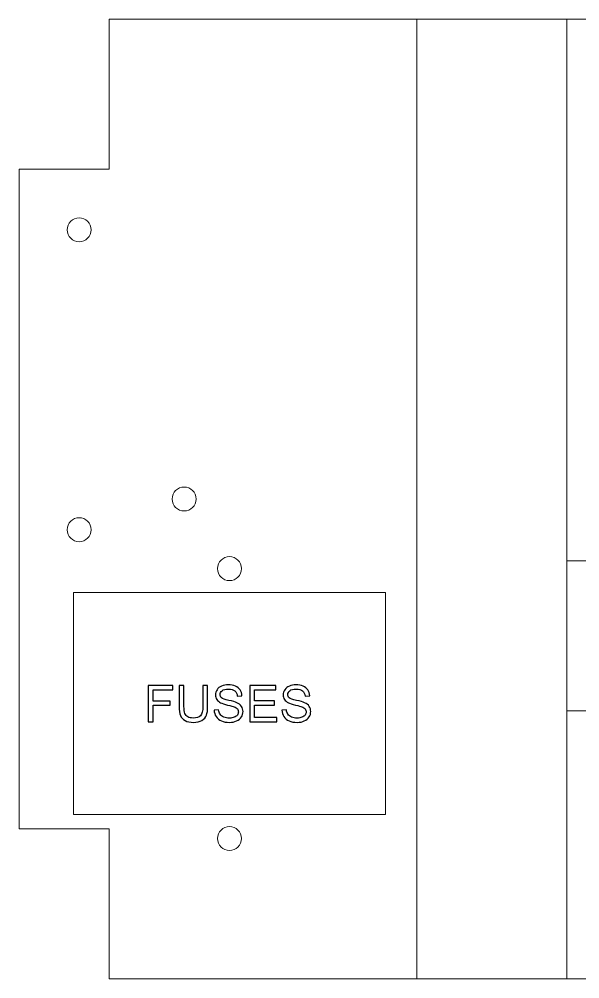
# Model space of a CAD drawing. Header units: millimetres. Extents: x -123 to 400, y -89 to 71.
# Drawn here: x 159.8 to 253.2, y -88.7 to 71.3 of the extents above; entities that cross this region are included whole.
import ezdxf

# ---------------------------------------------------------------- set-up
doc = ezdxf.new("R2010")
doc.units = ezdxf.units.MM
doc.header["$MEASUREMENT"] = 0
doc.layers.add('Layer 1', color=7, linetype='Continuous')

msp = doc.modelspace()

# ---------------------------------------------------------------- linework, layer by layer
at = {"layer": 'Layer 1', "color": 250, "lineweight": 20}
for points in [[(226.0553, -88.6873), (251.0553, -88.6873), (251.0553, 71.3127), (226.0553, 71.3127), (226.0553, -88.6873)], [(251.0553, -44.0246), (399.7633, -44.0246), (399.7633, -19.0246), (251.0553, -19.0246), (251.0553, -44.0246)], [(168.8284, -61.3108), (220.8284, -61.3108), (220.8284, -24.2916), (168.8284, -24.2916), (168.8284, -61.3108)]]:
    msp.add_lwpolyline(points, close=True, dxfattribs=at)
for centre in [(169.7633, 36.1984), (187.2633, -8.6874), (169.7633, -13.8016), (194.8285, -20.3012), (194.8285, -65.3012)]:
    msp.add_ellipse(centre, major_axis=(0, 2), ratio=1, dxfattribs=at)
msp.add_open_spline([(174.7633, 71.3127), (174.7633, 71.3127), (384.7633, 71.3127), (384.7633, 71.3127), (384.7633, 71.3127), (384.7633, 71.3127), (384.7633, 46.3127), (384.7633, 46.3127), (384.7633, 46.3127), (384.7633, 46.3127), (399.7633, 46.3127), (399.7633, 46.3127), (399.7633, 46.3127), (399.7633, 46.3127), (399.7633, -63.6873), (399.7633, -63.6873), (399.7633, -63.6873), (399.7633, -63.6873), (384.7633, -63.6873), (384.7633, -63.6873), (384.7633, -63.6873), (384.7633, -63.6873), (384.7633, -88.6873), (384.7633, -88.6873), (384.7633, -88.6873), (384.7633, -88.6873), (174.7633, -88.6873), (174.7633, -88.6873), (174.7633, -88.6873), (174.7633, -88.6873), (174.7633, -63.6873), (174.7633, -63.6873), (174.7633, -63.6873), (174.7633, -63.6873), (159.7633, -63.6873), (159.7633, -63.6873), (159.7633, -63.6873), (159.7633, -63.6873), (159.7633, 46.3127), (159.7633, 46.3127), (159.7633, 46.3127), (159.7633, 46.3127), (174.7633, 46.3127), (174.7633, 46.3127), (174.7633, 46.3127), (174.7633, 46.3127), (174.7633, 71.3127), (174.7633, 71.3127)], degree=3, knots=[0, 0, 0, 0, 0.07692308, 0.07692308, 0.07692308, 0.07692308, 0.15384615, 0.15384615, 0.15384615, 0.15384615, 0.23076923, 0.23076923, 0.23076923, 0.23076923, 0.30769231, 0.30769231, 0.30769231, 0.30769231, 0.38461538, 0.38461538, 0.38461538, 0.38461538, 0.46153846, 0.46153846, 0.46153846, 0.46153846, 0.53846154, 0.53846154, 0.53846154, 0.53846154, 0.61538462, 0.61538462, 0.61538462, 0.61538462, 0.69230769, 0.69230769, 0.69230769, 0.69230769, 0.76923077, 0.76923077, 0.76923077, 0.76923077, 0.84615385, 0.84615385, 0.84615385, 0.84615385, 1, 1, 1, 1], dxfattribs=at)
at = {"layer": 'Layer 1', "color": 250}
for points, knots in [([(181.2817, -45.8323), (181.2817, -45.8323), (181.2817, -39.7701), (181.2817, -39.7701), (181.2817, -39.7701), (181.2817, -39.7701), (185.3711, -39.7701), (185.3711, -39.7701), (185.3711, -39.7701), (185.3711, -39.7701), (185.3711, -40.4813), (185.3711, -40.4813), (185.3711, -40.4813), (185.3711, -40.4813), (182.086, -40.4813), (182.086, -40.4813), (182.086, -40.4813), (182.086, -40.4813), (182.086, -42.3694), (182.086, -42.3694), (182.086, -42.3694), (182.086, -42.3694), (184.9308, -42.3694), (184.9308, -42.3694), (184.9308, -42.3694), (184.9308, -42.3694), (184.9308, -43.0806), (184.9308, -43.0806), (184.9308, -43.0806), (184.9308, -43.0806), (182.086, -43.0806), (182.086, -43.0806), (182.086, -43.0806), (182.086, -43.0806), (182.086, -45.8323), (182.086, -45.8323), (182.086, -45.8323), (182.086, -45.8323), (181.2817, -45.8323), (181.2817, -45.8323)], [0, 0, 0, 0, 0.09090909, 0.09090909, 0.09090909, 0.09090909, 0.18181818, 0.18181818, 0.18181818, 0.18181818, 0.27272727, 0.27272727, 0.27272727, 0.27272727, 0.36363636, 0.36363636, 0.36363636, 0.36363636, 0.45454545, 0.45454545, 0.45454545, 0.45454545, 0.54545455, 0.54545455, 0.54545455, 0.54545455, 0.63636364, 0.63636364, 0.63636364, 0.63636364, 0.72727273, 0.72727273, 0.72727273, 0.72727273, 0.81818182, 0.81818182, 0.81818182, 0.81818182, 1, 1, 1, 1]), ([(190.3819, -39.7701), (190.3819, -39.7701), (191.1863, -39.7701), (191.1863, -39.7701), (191.1863, -39.7701), (191.1863, -39.7701), (191.1863, -43.2711), (191.1863, -43.2711), (191.1863, -43.2711), (191.1863, -43.8807), (191.1171, -44.3647), (190.9802, -44.7232), (190.9802, -44.7232), (190.8419, -45.0802), (190.5936, -45.3723), (190.2352, -45.5966), (190.2352, -45.5966), (189.8753, -45.821), (189.4054, -45.9339), (188.8212, -45.9339), (188.8212, -45.9339), (188.2554, -45.9339), (187.7911, -45.8365), (187.4313, -45.6404), (187.4313, -45.6404), (187.07, -45.4442), (186.8132, -45.162), (186.6594, -44.7909), (186.6594, -44.7909), (186.5056, -44.4198), (186.428, -43.9132), (186.428, -43.2711), (186.428, -43.2711), (186.428, -43.2711), (186.428, -39.7701), (186.428, -39.7701), (186.428, -39.7701), (186.428, -39.7701), (187.2323, -39.7701), (187.2323, -39.7701), (187.2323, -39.7701), (187.2323, -39.7701), (187.2323, -43.2697), (187.2323, -43.2697), (187.2323, -43.2697), (187.2323, -43.7961), (187.2817, -44.1855), (187.3791, -44.4339), (187.3791, -44.4339), (187.4764, -44.6837), (187.6429, -44.877), (187.8814, -45.011), (187.8814, -45.011), (188.1185, -45.1465), (188.4092, -45.2142), (188.7521, -45.2142), (188.7521, -45.2142), (189.3391, -45.2142), (189.7582, -45.0802), (190.008, -44.8135), (190.008, -44.8135), (190.2577, -44.5454), (190.3819, -44.0317), (190.3819, -43.2697), (190.3819, -43.2697), (190.3819, -43.2697), (190.3819, -39.7701), (190.3819, -39.7701)], [0, 0, 0, 0, 0.05555556, 0.05555556, 0.05555556, 0.05555556, 0.11111111, 0.11111111, 0.11111111, 0.11111111, 0.16666667, 0.16666667, 0.16666667, 0.16666667, 0.22222222, 0.22222222, 0.22222222, 0.22222222, 0.27777778, 0.27777778, 0.27777778, 0.27777778, 0.33333333, 0.33333333, 0.33333333, 0.33333333, 0.38888889, 0.38888889, 0.38888889, 0.38888889, 0.44444444, 0.44444444, 0.44444444, 0.44444444, 0.5, 0.5, 0.5, 0.5, 0.55555556, 0.55555556, 0.55555556, 0.55555556, 0.61111111, 0.61111111, 0.61111111, 0.61111111, 0.66666667, 0.66666667, 0.66666667, 0.66666667, 0.72222222, 0.72222222, 0.72222222, 0.72222222, 0.77777778, 0.77777778, 0.77777778, 0.77777778, 0.83333333, 0.83333333, 0.83333333, 0.83333333, 0.88888889, 0.88888889, 0.88888889, 0.88888889, 1, 1, 1, 1]), ([(192.263, -43.885), (192.263, -43.885), (193.0165, -43.8172), (193.0165, -43.8172), (193.0165, -43.8172), (193.0518, -44.122), (193.135, -44.3718), (193.2663, -44.5679), (193.2663, -44.5679), (193.3975, -44.7627), (193.6007, -44.9207), (193.8759, -45.0421), (193.8759, -45.0421), (194.151, -45.162), (194.4615, -45.2227), (194.8058, -45.2227), (194.8058, -45.2227), (195.112, -45.2227), (195.3815, -45.1775), (195.6158, -45.0858), (195.6158, -45.0858), (195.85, -44.9941), (196.0236, -44.8685), (196.1379, -44.7091), (196.1379, -44.7091), (196.2522, -44.5496), (196.3101, -44.376), (196.3101, -44.1898), (196.3101, -44.1898), (196.3101, -44.0007), (196.255, -43.8356), (196.145, -43.693), (196.145, -43.693), (196.0349, -43.5519), (195.8528, -43.4334), (195.5988, -43.336), (195.5988, -43.336), (195.4366, -43.2739), (195.0767, -43.1752), (194.5193, -43.0411), (194.5193, -43.0411), (193.962, -42.9071), (193.5725, -42.7815), (193.3495, -42.6629), (193.3495, -42.6629), (193.0602, -42.5105), (192.8458, -42.3214), (192.7046, -42.0971), (192.7046, -42.0971), (192.5621, -41.8727), (192.4916, -41.6201), (192.4916, -41.3421), (192.4916, -41.3421), (192.4916, -41.0345), (192.5791, -40.748), (192.7526, -40.4828), (192.7526, -40.4828), (192.9262, -40.2161), (193.1788, -40.0143), (193.5132, -39.876), (193.5132, -39.876), (193.8462, -39.7377), (194.2174, -39.6685), (194.6252, -39.6685), (194.6252, -39.6685), (195.0739, -39.6685), (195.4704, -39.7405), (195.8133, -39.8859), (195.8133, -39.8859), (196.1562, -40.0298), (196.4201, -40.2429), (196.605, -40.5251), (196.605, -40.5251), (196.7898, -40.8059), (196.8886, -41.1248), (196.9027, -41.4804), (196.9027, -41.4804), (196.9027, -41.4804), (196.1323, -41.5397), (196.1323, -41.5397), (196.1323, -41.5397), (196.0913, -41.1573), (195.9516, -40.868), (195.7131, -40.6733), (195.7131, -40.6733), (195.4747, -40.4771), (195.1219, -40.3797), (194.6562, -40.3797), (194.6562, -40.3797), (194.1708, -40.3797), (193.8166, -40.4686), (193.5951, -40.6464), (193.5951, -40.6464), (193.3735, -40.8242), (193.262, -41.0387), (193.262, -41.2899), (193.262, -41.2899), (193.262, -41.5072), (193.3411, -41.6864), (193.4977, -41.8276), (193.4977, -41.8276), (193.6529, -41.9673), (194.0551, -42.1126), (194.707, -42.2594), (194.707, -42.2594), (195.359, -42.4075), (195.8063, -42.5359), (196.049, -42.646), (196.049, -42.646), (196.4004, -42.8083), (196.6614, -43.0129), (196.8293, -43.2627), (196.8293, -43.2627), (196.9973, -43.511), (197.0805, -43.7975), (197.0805, -44.122), (197.0805, -44.122), (197.0805, -44.4452), (196.9888, -44.7472), (196.8039, -45.0322), (196.8039, -45.0322), (196.6191, -45.3172), (196.3552, -45.5388), (196.0095, -45.6968), (196.0095, -45.6968), (195.6638, -45.8549), (195.2757, -45.9339), (194.8425, -45.9339), (194.8425, -45.9339), (194.295, -45.9339), (193.8364, -45.8535), (193.4667, -45.694), (193.4667, -45.694), (193.0955, -45.5346), (192.8062, -45.2947), (192.596, -44.9729), (192.596, -44.9729), (192.3843, -44.6526), (192.2743, -44.2899), (192.263, -43.885)], [0, 0, 0, 0, 0.02777778, 0.02777778, 0.02777778, 0.02777778, 0.05555556, 0.05555556, 0.05555556, 0.05555556, 0.08333333, 0.08333333, 0.08333333, 0.08333333, 0.11111111, 0.11111111, 0.11111111, 0.11111111, 0.13888889, 0.13888889, 0.13888889, 0.13888889, 0.16666667, 0.16666667, 0.16666667, 0.16666667, 0.19444444, 0.19444444, 0.19444444, 0.19444444, 0.22222222, 0.22222222, 0.22222222, 0.22222222, 0.25, 0.25, 0.25, 0.25, 0.27777778, 0.27777778, 0.27777778, 0.27777778, 0.30555556, 0.30555556, 0.30555556, 0.30555556, 0.33333333, 0.33333333, 0.33333333, 0.33333333, 0.36111111, 0.36111111, 0.36111111, 0.36111111, 0.38888889, 0.38888889, 0.38888889, 0.38888889, 0.41666667, 0.41666667, 0.41666667, 0.41666667, 0.44444444, 0.44444444, 0.44444444, 0.44444444, 0.47222222, 0.47222222, 0.47222222, 0.47222222, 0.5, 0.5, 0.5, 0.5, 0.52777778, 0.52777778, 0.52777778, 0.52777778, 0.55555556, 0.55555556, 0.55555556, 0.55555556, 0.58333333, 0.58333333, 0.58333333, 0.58333333, 0.61111111, 0.61111111, 0.61111111, 0.61111111, 0.63888889, 0.63888889, 0.63888889, 0.63888889, 0.66666667, 0.66666667, 0.66666667, 0.66666667, 0.69444444, 0.69444444, 0.69444444, 0.69444444, 0.72222222, 0.72222222, 0.72222222, 0.72222222, 0.75, 0.75, 0.75, 0.75, 0.77777778, 0.77777778, 0.77777778, 0.77777778, 0.80555556, 0.80555556, 0.80555556, 0.80555556, 0.83333333, 0.83333333, 0.83333333, 0.83333333, 0.86111111, 0.86111111, 0.86111111, 0.86111111, 0.88888889, 0.88888889, 0.88888889, 0.88888889, 0.91666667, 0.91666667, 0.91666667, 0.91666667, 0.94444444, 0.94444444, 0.94444444, 0.94444444, 1, 1, 1, 1]), ([(198.1897, -45.8323), (198.1897, -45.8323), (198.1897, -39.7701), (198.1897, -39.7701), (198.1897, -39.7701), (198.1897, -39.7701), (202.567, -39.7701), (202.567, -39.7701), (202.567, -39.7701), (202.567, -39.7701), (202.567, -40.4813), (202.567, -40.4813), (202.567, -40.4813), (202.567, -40.4813), (198.994, -40.4813), (198.994, -40.4813), (198.994, -40.4813), (198.994, -40.4813), (198.994, -42.344), (198.994, -42.344), (198.994, -42.344), (198.994, -42.344), (202.3384, -42.344), (202.3384, -42.344), (202.3384, -42.344), (202.3384, -42.344), (202.3384, -43.0552), (202.3384, -43.0552), (202.3384, -43.0552), (202.3384, -43.0552), (198.994, -43.0552), (198.994, -43.0552), (198.994, -43.0552), (198.994, -43.0552), (198.994, -45.1211), (198.994, -45.1211), (198.994, -45.1211), (198.994, -45.1211), (202.7109, -45.1211), (202.7109, -45.1211), (202.7109, -45.1211), (202.7109, -45.1211), (202.7109, -45.8323), (202.7109, -45.8323), (202.7109, -45.8323), (202.7109, -45.8323), (198.1897, -45.8323), (198.1897, -45.8323)], [0, 0, 0, 0, 0.07692308, 0.07692308, 0.07692308, 0.07692308, 0.15384615, 0.15384615, 0.15384615, 0.15384615, 0.23076923, 0.23076923, 0.23076923, 0.23076923, 0.30769231, 0.30769231, 0.30769231, 0.30769231, 0.38461538, 0.38461538, 0.38461538, 0.38461538, 0.46153846, 0.46153846, 0.46153846, 0.46153846, 0.53846154, 0.53846154, 0.53846154, 0.53846154, 0.61538462, 0.61538462, 0.61538462, 0.61538462, 0.69230769, 0.69230769, 0.69230769, 0.69230769, 0.76923077, 0.76923077, 0.76923077, 0.76923077, 0.84615385, 0.84615385, 0.84615385, 0.84615385, 1, 1, 1, 1]), ([(203.5576, -43.885), (203.5576, -43.885), (204.3111, -43.8172), (204.3111, -43.8172), (204.3111, -43.8172), (204.3464, -44.122), (204.4296, -44.3718), (204.5609, -44.5679), (204.5609, -44.5679), (204.6921, -44.7627), (204.8953, -44.9207), (205.1705, -45.0421), (205.1705, -45.0421), (205.4456, -45.162), (205.7561, -45.2227), (206.1004, -45.2227), (206.1004, -45.2227), (206.4066, -45.2227), (206.6761, -45.1775), (206.9104, -45.0858), (206.9104, -45.0858), (207.1446, -44.9941), (207.3182, -44.8685), (207.4325, -44.7091), (207.4325, -44.7091), (207.5468, -44.5496), (207.6047, -44.376), (207.6047, -44.1898), (207.6047, -44.1898), (207.6047, -44.0007), (207.5496, -43.8356), (207.4396, -43.693), (207.4396, -43.693), (207.3295, -43.5519), (207.1474, -43.4334), (206.8934, -43.336), (206.8934, -43.336), (206.7312, -43.2739), (206.3713, -43.1752), (205.8139, -43.0411), (205.8139, -43.0411), (205.2566, -42.9071), (204.8671, -42.7815), (204.6441, -42.6629), (204.6441, -42.6629), (204.3548, -42.5105), (204.1404, -42.3214), (203.9992, -42.0971), (203.9992, -42.0971), (203.8567, -41.8727), (203.7862, -41.6201), (203.7862, -41.3421), (203.7862, -41.3421), (203.7862, -41.0345), (203.8737, -40.748), (204.0472, -40.4828), (204.0472, -40.4828), (204.2208, -40.2161), (204.4734, -40.0143), (204.8078, -39.876), (204.8078, -39.876), (205.1408, -39.7377), (205.512, -39.6685), (205.9198, -39.6685), (205.9198, -39.6685), (206.3685, -39.6685), (206.765, -39.7405), (207.1079, -39.8859), (207.1079, -39.8859), (207.4508, -40.0298), (207.7147, -40.2429), (207.8996, -40.5251), (207.8996, -40.5251), (208.0844, -40.8059), (208.1832, -41.1248), (208.1973, -41.4804), (208.1973, -41.4804), (208.1973, -41.4804), (207.4269, -41.5397), (207.4269, -41.5397), (207.4269, -41.5397), (207.3859, -41.1573), (207.2462, -40.868), (207.0077, -40.6733), (207.0077, -40.6733), (206.7693, -40.4771), (206.4165, -40.3797), (205.9508, -40.3797), (205.9508, -40.3797), (205.4654, -40.3797), (205.1112, -40.4686), (204.8897, -40.6464), (204.8897, -40.6464), (204.6681, -40.8242), (204.5566, -41.0387), (204.5566, -41.2899), (204.5566, -41.2899), (204.5566, -41.5072), (204.6357, -41.6864), (204.7923, -41.8276), (204.7923, -41.8276), (204.9475, -41.9673), (205.3497, -42.1126), (206.0016, -42.2594), (206.0016, -42.2594), (206.6536, -42.4075), (207.1009, -42.5359), (207.3436, -42.646), (207.3436, -42.646), (207.695, -42.8083), (207.956, -43.0129), (208.1239, -43.2627), (208.1239, -43.2627), (208.2919, -43.511), (208.3751, -43.7975), (208.3751, -44.122), (208.3751, -44.122), (208.3751, -44.4452), (208.2834, -44.7472), (208.0985, -45.0322), (208.0985, -45.0322), (207.9137, -45.3172), (207.6498, -45.5388), (207.3041, -45.6968), (207.3041, -45.6968), (206.9584, -45.8549), (206.5703, -45.9339), (206.1371, -45.9339), (206.1371, -45.9339), (205.5896, -45.9339), (205.131, -45.8535), (204.7613, -45.694), (204.7613, -45.694), (204.3901, -45.5346), (204.1008, -45.2947), (203.8906, -44.9729), (203.8906, -44.9729), (203.6789, -44.6526), (203.5689, -44.2899), (203.5576, -43.885)], [0, 0, 0, 0, 0.02777778, 0.02777778, 0.02777778, 0.02777778, 0.05555556, 0.05555556, 0.05555556, 0.05555556, 0.08333333, 0.08333333, 0.08333333, 0.08333333, 0.11111111, 0.11111111, 0.11111111, 0.11111111, 0.13888889, 0.13888889, 0.13888889, 0.13888889, 0.16666667, 0.16666667, 0.16666667, 0.16666667, 0.19444444, 0.19444444, 0.19444444, 0.19444444, 0.22222222, 0.22222222, 0.22222222, 0.22222222, 0.25, 0.25, 0.25, 0.25, 0.27777778, 0.27777778, 0.27777778, 0.27777778, 0.30555556, 0.30555556, 0.30555556, 0.30555556, 0.33333333, 0.33333333, 0.33333333, 0.33333333, 0.36111111, 0.36111111, 0.36111111, 0.36111111, 0.38888889, 0.38888889, 0.38888889, 0.38888889, 0.41666667, 0.41666667, 0.41666667, 0.41666667, 0.44444444, 0.44444444, 0.44444444, 0.44444444, 0.47222222, 0.47222222, 0.47222222, 0.47222222, 0.5, 0.5, 0.5, 0.5, 0.52777778, 0.52777778, 0.52777778, 0.52777778, 0.55555556, 0.55555556, 0.55555556, 0.55555556, 0.58333333, 0.58333333, 0.58333333, 0.58333333, 0.61111111, 0.61111111, 0.61111111, 0.61111111, 0.63888889, 0.63888889, 0.63888889, 0.63888889, 0.66666667, 0.66666667, 0.66666667, 0.66666667, 0.69444444, 0.69444444, 0.69444444, 0.69444444, 0.72222222, 0.72222222, 0.72222222, 0.72222222, 0.75, 0.75, 0.75, 0.75, 0.77777778, 0.77777778, 0.77777778, 0.77777778, 0.80555556, 0.80555556, 0.80555556, 0.80555556, 0.83333333, 0.83333333, 0.83333333, 0.83333333, 0.86111111, 0.86111111, 0.86111111, 0.86111111, 0.88888889, 0.88888889, 0.88888889, 0.88888889, 0.91666667, 0.91666667, 0.91666667, 0.91666667, 0.94444444, 0.94444444, 0.94444444, 0.94444444, 1, 1, 1, 1])]:
    msp.add_open_spline(points, degree=3, knots=knots, dxfattribs=at)

doc.saveas('drawing.dxf')
